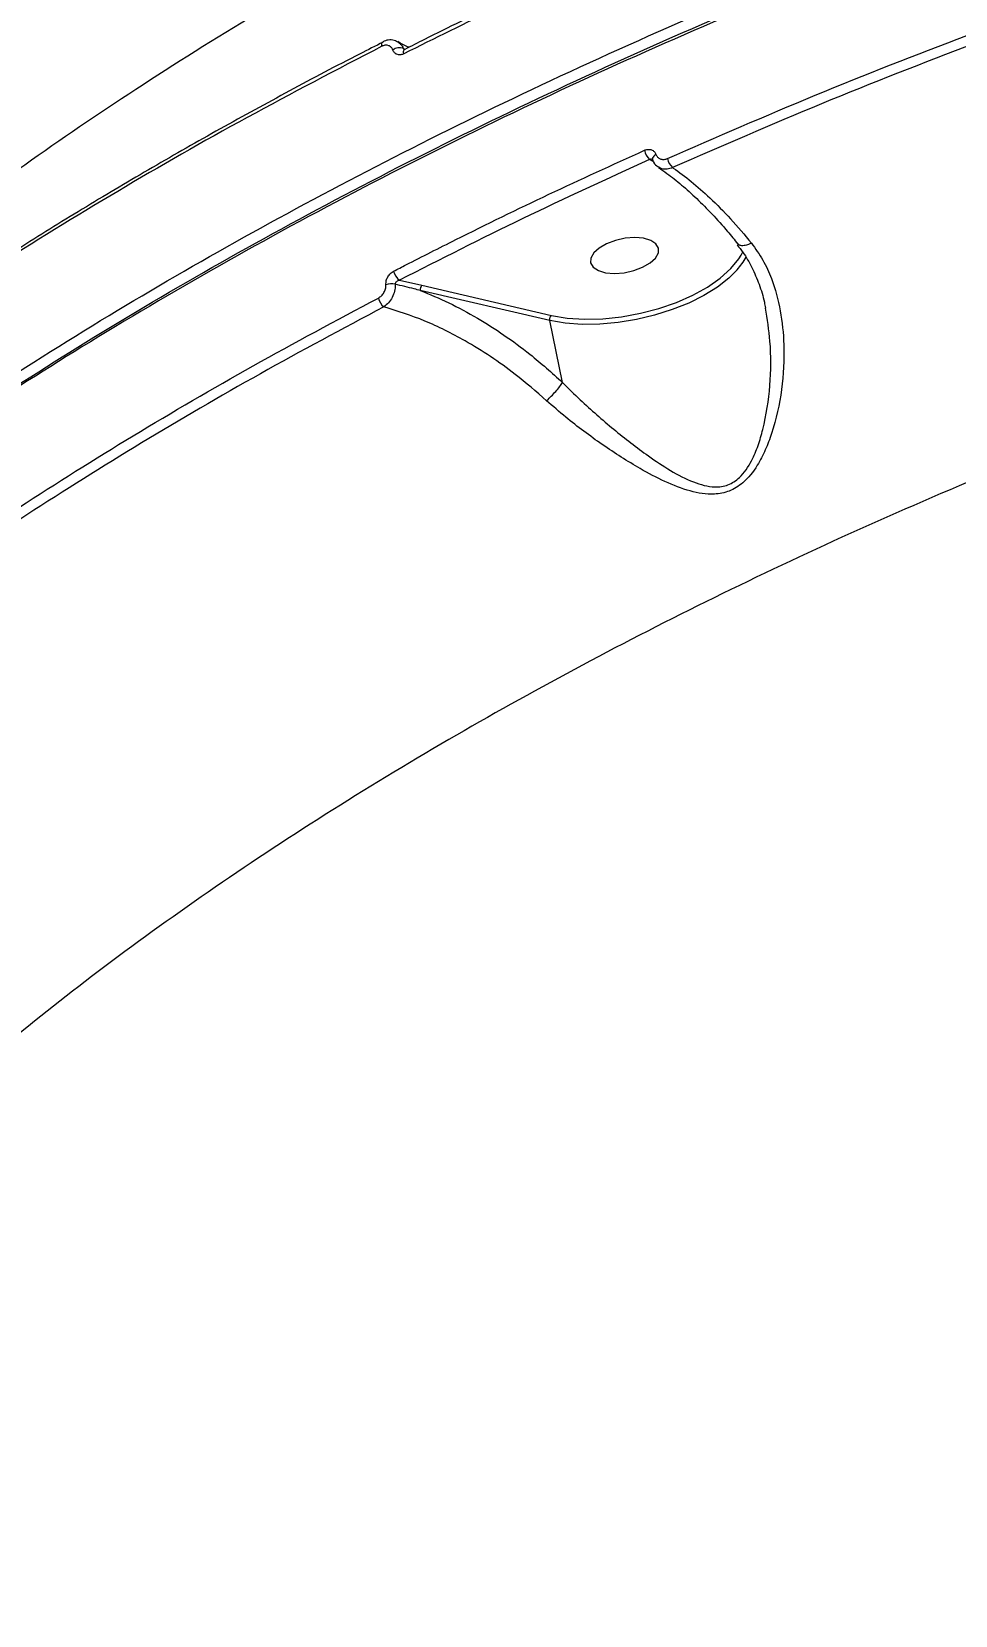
# Model space of a CAD drawing. Header units: millimetres. Extents: x -6523 to 7556, y -5559 to 6101.
# Drawn here: x -2048 to -1928.5, y 871.7 to 1076.7 of the extents above; entities that cross this region are included whole.
import ezdxf

# ---------------------------------------------------------------- set-up
doc = ezdxf.new("R2010")
doc.units = ezdxf.units.MM
doc.layers.add('DIKOM_ОБЪЕКТ', color=7, linetype='Continuous')
doc.layers.add('DIKOM_РАЗМЕР_ЗОНА', color=7, linetype='Continuous')
doc.styles.add('style1', font='arial.ttf', dxfattribs={"width": 0.8})
doc.dimstyles.new('1-50', dxfattribs={"dimtxt": 300, "dimasz": 200, "dimexe": 100, "dimexo": 0, "dimgap": 100, "dimtad": 1, "dimtxsty": 'style1', "dimcen": 200, "dimclrd": 7, "dimclre": 7, "dimclrt": 7, "dimadec": 1, "dimazin": 2, "dimtfac": 1, "dimtmove": 0, "dimatfit": 2, "dimfxl": 0, "dimlwd": 25, "dimlwe": 18, "dimarcsym": 0})

# ---------------------------------------------------------------- blocks, each defined once
blk = doc.blocks.new('*D13')
at = {"layer": 'Defpoints', "color": 0, "transparency": 16777216}
for p in [(-2358.18, 6101.03), (4341.71, -4605.15), (7455.88, -4605.15)]:
    blk.add_point(p, dxfattribs=at)
at = {"layer": 'DIKOM_РАЗМЕР_ЗОНА', "color": 7, "lineweight": 18, "transparency": 16777216}
for p, q in [((-2358.18, 6101.03), (7555.88, 6101.03)), ((4341.71, -4605.15), (7555.88, -4605.15))]:
    blk.add_line(p, q, dxfattribs=at)
at = {"layer": 'DIKOM_РАЗМЕР_ЗОНА', "color": 7, "lineweight": 25, "transparency": 16777216}
blk.add_line((7455.88, 5701.03), (7455.88, -4205.15), dxfattribs=at)
at = {"layer": 'DIKOM_РАЗМЕР_ЗОНА', "color": 7, "transparency": 16777216}
for points in [[(7389.22, 5701.03), (7522.55, 5701.03), (7455.88, 6101.03)], [(7389.22, -4205.15), (7522.55, -4205.15), (7455.88, -4605.15)]]:
    blk.add_solid(points, dxfattribs=at)
at = {"layer": 'DIKOM_РАЗМЕР_ЗОНА', "color": 7, "transparency": 16777216, "insert": (7222.71, 375.61), "char_height": 300, "attachment_point": 5, "rotation": 90, "style": 'style1'}
blk.add_mtext('10700', dxfattribs=at)

msp = doc.modelspace()

# ---------------------------------------------------------------- linework, layer by layer
at = {"layer": 'DIKOM_ОБЪЕКТ', "color": 7, "linetype": 'Continuous', "lineweight": 15}
for p, q in [((-2002.6, 1075.343), (-2002.564, 1075.358)), ((-1999.933, 1074.489), (-1999.761, 1074.384)), ((-1967.486, 1059.76), (-1968.072, 1060.123)), ((-1956.24, 1047.747), (-1955.98, 1048.265)), ((-2000.438, 1044.507), (-1997.529, 1043.845)), ((-1997.529, 1043.845), (-1980.773, 1039.94)), ((-1980.984, 1039.27), (-1997.743, 1043.176)), ((-1979.34, 1031.271), (-1980.984, 1039.27))]:
    msp.add_line(p, q, dxfattribs=at)
at = {"layer": 'DIKOM_ОБЪЕКТ', "color": 7, "linetype": 'Continuous', "lineweight": 15, "flags": 128}
for points in [[(-2002.714, 1074.776), (-2002.735, 1074.93), (-2002.736, 1075.068), (-2002.716, 1075.184), (-2002.675, 1075.273), (-2002.616, 1075.334), (-2002.6, 1075.343)], [(-1999.874, 1073.812), (-1999.897, 1073.971), (-1999.897, 1074.112), (-1999.875, 1074.23), (-1999.832, 1074.319), (-1999.768, 1074.377), (-1999.751, 1074.385)], [(-1967.252, 1060.789), (-1967.405, 1060.681), (-1967.531, 1060.563), (-1967.626, 1060.441), (-1967.686, 1060.319), (-1967.709, 1060.202), (-1967.692, 1060.096), (-1967.689, 1060.088)], [(-1972.62, 1045.383), (-1971.376, 1045.477), (-1970.125, 1045.751), (-1968.969, 1046.183), (-1968.003, 1046.738), (-1967.303, 1047.371), (-1966.928, 1048.031), (-1966.907, 1048.664), (-1967.241, 1049.219), (-1967.905, 1049.651), (-1968.844, 1049.925), (-1969.982, 1050.019), (-1971.227, 1049.925), (-1972.477, 1049.651), (-1973.633, 1049.219), (-1974.599, 1048.664), (-1975.299, 1048.031), (-1975.674, 1047.371), (-1975.696, 1046.738), (-1975.361, 1046.183), (-1974.697, 1045.751), (-1973.758, 1045.477), (-1972.62, 1045.383)], [(-1980.773, 1039.94), (-1978.716, 1039.605), (-1976.482, 1039.465), (-1974.124, 1039.522), (-1971.698, 1039.775), (-1969.262, 1040.218), (-1966.875, 1040.841), (-1964.595, 1041.628), (-1962.475, 1042.561), (-1960.567, 1043.617), (-1958.916, 1044.771), (-1957.562, 1045.996), (-1956.538, 1047.261), (-1956.24, 1047.747)], [(-1956.739, 1045.847), (-1957.814, 1044.776), (-1959.301, 1043.614), (-1961.046, 1042.531), (-1963.009, 1041.549), (-1965.149, 1040.692), (-1967.419, 1039.976), (-1969.771, 1039.417), (-1972.154, 1039.027), (-1974.517, 1038.815), (-1976.809, 1038.785), (-1978.98, 1038.937), (-1980.984, 1039.27)]]:
    msp.add_lwpolyline(points, dxfattribs=at)
at = {"layer": 'DIKOM_ОБЪЕКТ', "color": 7, "linetype": 'Continuous', "lineweight": 15}
for centre, radius, start, end in [((-2000.443, 1073.208), 1.379, 68.26976, 128.0832), ((-1966.638, 1061.719), 2.146, 190.77751, 228.06518), ((-1963.559, 1060.687), 2.233, 191.13715, 226.12438), ((-1963.064, 1051.497), 8.481, 318.22961, 331.8719), ((-1999.374, 1046.02), 1.85, 191.04703, 234.88438), ((-2001.49, 1041.827), 2.205, 77.04047, 108.53215), ((-1997.028, 1043.316), 0.728, 133.37925, 191.12401), ((-2001.334, 1042.569), 1.873, 191.46079, 233.69313)]:
    msp.add_arc(centre, radius, start, end, dxfattribs=at)
for points, knots in [([(-2112.989, 1000.212), (-2111.196, 1002.5), (-2106.491, 1008.505), (-2097.648, 1018.134), (-2086.615, 1029.058), (-2074.625, 1039.713), (-2061.8, 1050.071), (-2048.203, 1060.11), (-2033.616, 1069.992), (-2018.05, 1079.677), (-2001.534, 1089.126), (-1984.429, 1098.133), (-1966.806, 1106.679), (-1948.747, 1114.752), (-1929.964, 1122.484), (-1910.491, 1129.832), (-1890.381, 1136.763), (-1870.064, 1143.127), (-1849.616, 1148.916), (-1829.109, 1154.135), (-1808.224, 1158.866), (-1787.017, 1163.071), (-1765.556, 1166.725), (-1744.294, 1169.751), (-1723.298, 1172.152), (-1702.63, 1173.947), (-1681.972, 1175.162), (-1661.397, 1175.77), (-1640.978, 1175.759), (-1622.558, 1175.16), (-1606.043, 1174.175), (-1596.323, 1173.273), (-1591.459, 1172.822)], [0, 0, 0, 0, 0.0213228, 0.0559646, 0.0906346, 0.1252762, 0.1589413, 0.1926322, 0.2262974, 0.2609395, 0.2956095, 0.3302517, 0.3639413, 0.3976567, 0.4313464, 0.4660119, 0.5007054, 0.535371, 0.569116, 0.6028868, 0.6366318, 0.6713525, 0.7061012, 0.7408219, 0.7746512, 0.8085064, 0.8423357, 0.8771408, 0.9119739, 0.9467791, 0.9733646, 1, 1, 1, 1]), ([(-2171.527, 892.561), (-2170.894, 894.888), (-2169.188, 901.159), (-2165.37, 911.456), (-2159.78, 923.429), (-2152.886, 935.539), (-2144.681, 947.746), (-2135.154, 960.009), (-2124.518, 972.059), (-2112.836, 983.858), (-2100.19, 995.378), (-2086.375, 1006.805), (-2071.389, 1018.096), (-2055.257, 1029.206), (-2038.334, 1039.891), (-2020.696, 1050.124), (-2002.435, 1059.89), (-1983.253, 1069.347), (-1963.177, 1078.448), (-1942.258, 1087.152), (-1921.205, 1095.173), (-1900.125, 1102.517), (-1879.114, 1109.206), (-1857.578, 1115.44), (-1835.565, 1121.178), (-1813.136, 1126.392), (-1790.477, 1131.03), (-1767.652, 1135.067), (-1744.731, 1138.488), (-1721.641, 1141.295), (-1698.456, 1143.452), (-1675.257, 1144.936), (-1652.552, 1145.714), (-1630.41, 1145.8), (-1608.881, 1145.223), (-1587.618, 1143.972), (-1566.701, 1142.027), (-1546.232, 1139.363), (-1527.778, 1136.288), (-1516.45, 1133.869), (-1511.441, 1132.799)], [0, 0, 0, 0, 0.0156515, 0.0421674, 0.0687038, 0.0952198, 0.122506, 0.1498144, 0.1771005, 0.2036165, 0.230153, 0.2566689, 0.283955, 0.3112635, 0.3385496, 0.3650656, 0.391602, 0.418118, 0.4454041, 0.4727126, 0.4999987, 0.52556, 0.5511395, 0.5767008, 0.6029494, 0.6292179, 0.6554666, 0.6819826, 0.7085191, 0.7350351, 0.7623214, 0.7896299, 0.8169161, 0.8434321, 0.8699685, 0.8964846, 0.9237709, 0.9510793, 0.9783655, 1, 1, 1, 1]), ([(-1639.106, 1144.02), (-1643.425, 1143.992), (-1655.059, 1143.914), (-1674.301, 1143.239), (-1696.831, 1141.832), (-1719.784, 1139.739), (-1743.09, 1136.952), (-1766.676, 1133.459), (-1790.024, 1129.339), (-1813.057, 1124.619), (-1835.711, 1119.342), (-1858.354, 1113.422), (-1880.906, 1106.851), (-1903.283, 1099.636), (-1924.995, 1091.938), (-1945.981, 1083.793), (-1966.2, 1075.249), (-1985.981, 1066.165), (-2005.236, 1056.552), (-2023.882, 1046.43), (-2041.302, 1036.144), (-2057.496, 1025.752), (-2072.49, 1015.309), (-2086.726, 1004.521), (-2100.125, 993.41), (-2112.625, 982.003), (-2124.11, 970.394), (-2134.523, 958.615), (-2143.828, 946.702), (-2152.043, 934.615), (-2159.078, 922.389), (-2164.931, 910.061), (-2169.281, 897.922), (-2171.715, 889.748), (-2172.345, 885.709), (-2172.368, 885.566)], [0, 0, 0, 0, 0.0185356, 0.0499377, 0.0813639, 0.1127659, 0.1450801, 0.1774207, 0.2097349, 0.2411369, 0.2725631, 0.3039652, 0.3362794, 0.3686198, 0.4009341, 0.4323361, 0.4637624, 0.4951644, 0.5274786, 0.5598191, 0.5921333, 0.6224048, 0.6526976, 0.6829691, 0.7140547, 0.7451637, 0.7762491, 0.8076513, 0.8390775, 0.8704797, 0.9027941, 0.9351346, 0.9674489, 0.998851, 1, 1, 1, 1]), ([(-2123.702, 970.601), (-2123.535, 970.79), (-2119.997, 974.808), (-2112.047, 982.554), (-2099.848, 993.795), (-2086.518, 1004.849), (-2072.279, 1015.685), (-2057.148, 1026.252), (-2040.969, 1036.648), (-2023.708, 1046.838), (-2005.376, 1056.796), (-1986.249, 1066.366), (-1966.42, 1075.506), (-1945.979, 1084.171), (-1924.986, 1092.33), (-1903.463, 1099.961), (-1881.458, 1107.059), (-1859.043, 1113.608), (-1836.322, 1119.579), (-1813.403, 1124.942), (-1791.808, 1129.376), (-1771.616, 1132.997), (-1752.858, 1135.937), (-1734.118, 1138.45), (-1715.222, 1140.553), (-1696.206, 1142.223), (-1677.115, 1143.431), (-1658.19, 1144.2), (-1645.777, 1144.309), (-1639.573, 1144.363)], [0, 0, 0, 0, 0.0019425, 0.0413, 0.0807724, 0.1203034, 0.1598345, 0.1993068, 0.2386642, 0.2795277, 0.3205201, 0.3615779, 0.4026359, 0.4436281, 0.4844917, 0.5253551, 0.5663474, 0.6074053, 0.6484632, 0.6894555, 0.730319, 0.7634301, 0.7965756, 0.829721, 0.8628322, 0.8971052, 0.9314161, 0.965727, 1, 1, 1, 1]), ([(-1965.75, 1060.256), (-1959.417, 1063.013), (-1946.752, 1068.526), (-1927, 1076.28), (-1906.766, 1083.671), (-1892.875, 1088.202), (-1885.929, 1090.467)], [0, 0, 0, 0, 0.2485943, 0.4971904, 0.7485953, 1, 1, 1, 1]), ([(-1967.038, 1089.22), (-1967.61, 1088.969), (-1970.465, 1087.717), (-1977.461, 1084.586), (-1987.908, 1079.741), (-1995.884, 1075.789), (-1999.874, 1073.812)], [0, 0, 0, 0, 0.0507686, 0.2538535, 0.6266999, 1, 1, 1, 1]), ([(-1966.948, 1089.771), (-1967.386, 1089.582), (-1971.146, 1087.964), (-1978.091, 1084.809), (-1987.746, 1080.295), (-1994.962, 1076.808), (-1998.902, 1074.802), (-1999.745, 1074.373)], [0, 0, 0, 0, 0.0387578, 0.3321938, 0.6262609, 0.9200781, 1, 1, 1, 1]), ([(-1885.466, 1089.221), (-1892.319, 1086.986), (-1906.024, 1082.517), (-1926.144, 1075.179), (-1945.936, 1067.421), (-1958.716, 1061.859), (-1965.107, 1059.078)], [0, 0, 0, 0, 0.2485949, 0.4971909, 0.7485965, 1, 1, 1, 1]), ([(-2002.714, 1074.776), (-2008.579, 1071.728), (-2020.309, 1065.631), (-2037.067, 1056.009), (-2053.23, 1046.079), (-2063.339, 1039.189), (-2068.394, 1035.744)], [0, 0, 0, 0, 0.24859604, 0.49719036, 0.74859464, 1, 1, 1, 1]), ([(-2002.543, 1075.314), (-2003.544, 1074.81), (-2007.656, 1072.741), (-2014.699, 1069.005), (-2023.661, 1064.108), (-2032.422, 1059.11), (-2040.988, 1054.024), (-2049.351, 1048.854), (-2057.485, 1043.6), (-2063.76, 1039.418), (-2067.243, 1036.964), (-2068.168, 1036.311)], [0, 0, 0, 0, 0.0418356, 0.1717659, 0.3018162, 0.4319588, 0.5621652, 0.6924055, 0.8226414, 0.9528448, 1, 1, 1, 1]), ([(-2001.293, 1074.293), (-2001.356, 1074.417), (-2001.48, 1074.664), (-2001.813, 1074.879), (-2002.208, 1074.942), (-2002.522, 1074.869), (-2002.686, 1074.789), (-2002.714, 1074.776)], [0, 0, 0, 0, 0.2377435, 0.4755362, 0.7137467, 0.9520411, 1, 1, 1, 1]), ([(-2000.66, 1075.304), (-2000.752, 1075.369), (-2001.05, 1075.58), (-2001.686, 1075.616), (-2002.263, 1075.538), (-2002.534, 1075.358), (-2002.589, 1075.321)], [0, 0, 0, 0, 0.1663203, 0.538135, 0.9070802, 1, 1, 1, 1]), ([(-1999.874, 1073.812), (-1999.902, 1073.798), (-2000.067, 1073.719), (-2000.382, 1073.647), (-2000.776, 1073.711), (-2001.107, 1073.924), (-2001.231, 1074.17), (-2001.293, 1074.293)], [0, 0, 0, 0, 0.0489414, 0.2870735, 0.5249838, 0.7625637, 1, 1, 1, 1]), ([(-1999.208, 1074.645), (-1999.326, 1074.692), (-1999.778, 1074.874), (-2000.285, 1075.175), (-2000.661, 1075.397)], [0, 0, 0, 0, 0.2594841, 1, 1, 1, 1]), ([(-2000.655, 1075.313), (-2000.528, 1075.241), (-2000.207, 1075.062), (-2000.036, 1074.704), (-1999.933, 1074.489)], [0, 0, 0, 0, 0.3977182, 1, 1, 1, 1]), ([(-1999.933, 1074.489), (-1999.915, 1074.446), (-1999.891, 1074.389), (-1999.845, 1074.362), (-1999.834, 1074.355)], [0, 0, 0, 0, 0.75083166, 1, 1, 1, 1]), ([(-1999.758, 1074.386), (-1999.777, 1074.376), (-1999.831, 1074.347), (-1999.861, 1074.35), (-1999.855, 1074.349), (-1999.854, 1074.349)], [0, 0, 0, 0, 0.2927053, 0.8316506, 1, 1, 1, 1]), ([(-1699.299, 1073.953), (-1706.186, 1073.306), (-1719.966, 1072.011), (-1740.772, 1069.315), (-1761.802, 1066.048), (-1783.005, 1062.139), (-1804.307, 1057.601), (-1825.24, 1052.53), (-1845.74, 1046.958), (-1865.755, 1040.922), (-1885.61, 1034.327), (-1905.229, 1027.169), (-1924.536, 1019.461), (-1943.111, 1011.371), (-1960.906, 1002.933), (-1977.894, 994.192), (-1994.347, 985.006), (-2010.183, 975.389), (-2025.33, 965.364), (-2039.466, 955.144), (-2052.563, 944.769), (-2064.62, 934.279), (-2075.824, 923.509), (-2086.1, 912.485), (-2095.389, 901.239), (-2103.495, 890.007), (-2110.417, 878.827), (-2116.176, 867.732), (-2120.861, 856.553), (-2124.408, 845.324), (-2126.786, 834.082), (-2127.836, 823.846), (-2127.942, 814.595), (-2127.404, 809.098), (-2127.135, 806.347)], [0, 0, 0, 0, 0.0311785, 0.0623809, 0.0935594, 0.1256442, 0.1577551, 0.18984, 0.2210202, 0.2522244, 0.2834046, 0.3154897, 0.3476011, 0.3796862, 0.410889, 0.442116, 0.4733188, 0.5054257, 0.5375585, 0.5696655, 0.6009197, 0.6321979, 0.6634522, 0.6956101, 0.7277939, 0.7599519, 0.7912842, 0.8226405, 0.8539729, 0.886209, 0.9184712, 0.9507073, 0.9753306, 1, 1, 1, 1]), ([(-2001.189, 1045.665), (-2000.657, 1045.94), (-1997.995, 1047.313), (-1991.36, 1050.668), (-1981.141, 1055.656), (-1972.879, 1059.43), (-1968.746, 1061.318)], [0, 0, 0, 0, 0.0507691, 0.2538529, 0.6266988, 1, 1, 1, 1]), ([(-1968.072, 1060.123), (-1973.584, 1057.598), (-1984.621, 1052.544), (-1995.162, 1047.188), (-2000.438, 1044.507)], [0, 0, 0, 0, 0.49944809, 1, 1, 1, 1]), ([(-1968.746, 1061.318), (-1968.716, 1061.33), (-1968.544, 1061.404), (-1968.213, 1061.466), (-1967.798, 1061.39), (-1967.449, 1061.165), (-1967.318, 1060.915), (-1967.252, 1060.789)], [0, 0, 0, 0, 0.04887538, 0.287056, 0.52493717, 0.76254997, 1, 1, 1, 1]), ([(-1967.694, 1060.095), (-1967.71, 1060.107), (-1967.764, 1060.147), (-1967.887, 1060.164), (-1968.001, 1060.149), (-1968.062, 1060.127), (-1968.072, 1060.123)], [0, 0, 0, 0, 0.15994307, 0.54036315, 0.92160825, 1, 1, 1, 1]), ([(-1967.696, 1060.104), (-1967.697, 1060.106), (-1967.7, 1060.11), (-1967.693, 1060.09), (-1967.689, 1060.078)], [0, 0, 0, 0, 0.4003351, 1, 1, 1, 1]), ([(-1967.677, 1060.093), (-1967.663, 1060.047), (-1967.568, 1059.732), (-1967.31, 1059.368), (-1966.988, 1059.203), (-1966.913, 1059.165)], [0, 0, 0, 0, 0.1150404, 0.7952228, 1, 1, 1, 1]), ([(-1967.252, 1060.789), (-1967.186, 1060.663), (-1967.054, 1060.412), (-1966.703, 1060.186), (-1966.285, 1060.108), (-1965.953, 1060.17), (-1965.779, 1060.244), (-1965.75, 1060.256)], [0, 0, 0, 0, 0.2376769, 0.4755078, 0.7137332, 0.9519857, 1, 1, 1, 1]), ([(-1966.922, 1059.082), (-1966.557, 1058.839), (-1965.583, 1058.19), (-1963.923, 1056.848), (-1961.969, 1055.093), (-1959.98, 1053.078), (-1958.195, 1051.108), (-1957.089, 1049.729), (-1956.643, 1049.172)], [0, 0, 0, 0, 0.1124976, 0.3002671, 0.4896159, 0.6800364, 0.870988, 1, 1, 1, 1]), ([(-1965.107, 1059.078), (-1965.155, 1059.057), (-1965.44, 1058.932), (-1965.975, 1058.832), (-1966.552, 1058.893), (-1966.804, 1059.085), (-1966.88, 1059.143)], [0, 0, 0, 0, 0.0765157, 0.4561925, 0.8357348, 1, 1, 1, 1]), ([(-1965.107, 1059.078), (-1965.077, 1059.058), (-1964.275, 1058.521), (-1962.666, 1057.327), (-1960.175, 1055.136), (-1957.56, 1052.496), (-1955.781, 1050.367), (-1954.886, 1049.295)], [0, 0, 0, 0, 0.0089021, 0.2417823, 0.4772774, 0.736823, 1, 1, 1, 1]), ([(-1954.886, 1049.295), (-1954.376, 1048.583), (-1953.355, 1047.16), (-1952.037, 1044.246), (-1951.039, 1040.572), (-1950.569, 1035.738), (-1950.84, 1030.354), (-1951.847, 1025.781), (-1953.055, 1022.528), (-1954.195, 1020.293), (-1955.718, 1018.338), (-1957.717, 1017.101), (-1960.075, 1016.649), (-1962.914, 1017.136), (-1966.099, 1018.379), (-1969.883, 1020.401), (-1974.205, 1023.153), (-1978.277, 1026.192), (-1980.58, 1028.191), (-1981.402, 1028.904)], [0, 0, 0, 0, 0.0447757, 0.0895826, 0.1609587, 0.2324505, 0.3238546, 0.415211, 0.4505982, 0.4859292, 0.5329415, 0.5664218, 0.5998008, 0.6530929, 0.7108098, 0.7686691, 0.8592857, 0.9497918, 1, 1, 1, 1]), ([(-1956.75, 1049.062), (-1956.493, 1048.749), (-1955.76, 1047.855), (-1954.796, 1046.154), (-1953.867, 1043.992), (-1953.309, 1042.217), (-1953.126, 1041.148), (-1953.083, 1040.898)], [0, 0, 0, 0, 0.13869407, 0.39526963, 0.65757231, 0.920124, 1, 1, 1, 1]), ([(-1954.886, 1049.295), (-1954.924, 1049.276), (-1955.094, 1049.193), (-1955.489, 1049.037), (-1956.012, 1048.939), (-1956.434, 1048.987), (-1956.551, 1049.141), (-1956.591, 1049.194)], [0, 0, 0, 0, 0.0509309, 0.2255677, 0.5323593, 0.8391806, 1, 1, 1, 1]), ([(-2002.19, 1043.917), (-2002.185, 1044.097), (-2002.174, 1044.444), (-2001.947, 1044.959), (-2001.616, 1045.394), (-2001.331, 1045.575), (-2001.189, 1045.665)], [0, 0, 0, 0, 0.2592198, 0.5021395, 0.7511413, 1, 1, 1, 1]), ([(-2003.169, 1042.197), (-2003.03, 1042.285), (-2002.752, 1042.463), (-2002.426, 1042.892), (-2002.222, 1043.375), (-2002.18, 1043.727), (-2002.189, 1043.898), (-2002.19, 1043.917)], [0, 0, 0, 0, 0.2486574, 0.4975034, 0.738913, 0.9702902, 1, 1, 1, 1]), ([(-2000.995, 1043.975), (-2000.994, 1043.943), (-2000.979, 1043.659), (-2001.043, 1043.074), (-2001.342, 1042.261), (-2001.824, 1041.528), (-2002.237, 1041.215), (-2002.443, 1041.059)], [0, 0, 0, 0, 0.0300236, 0.2639378, 0.5066435, 0.754437, 1, 1, 1, 1]), ([(-2000.438, 1044.507), (-2000.512, 1044.483), (-2000.656, 1044.437), (-2000.836, 1044.312), (-2000.951, 1044.169), (-2000.993, 1044.051), (-2000.995, 1043.992), (-2000.995, 1043.975)], [0, 0, 0, 0, 0.2735491, 0.5342455, 0.768856, 0.9340925, 1, 1, 1, 1]), ([(-1997.743, 1043.176), (-1998.003, 1043.242), (-1999.086, 1043.519), (-2000.171, 1043.779), (-2000.995, 1043.975)], [0, 0, 0, 0, 0.2408282, 1, 1, 1, 1]), ([(-2070.656, 1000.61), (-2068.336, 1002.286), (-2061.548, 1007.189), (-2049.738, 1015.154), (-2034.956, 1024.43), (-2019.486, 1033.487), (-2008.608, 1039.293), (-2003.169, 1042.197)], [0, 0, 0, 0, 0.1144538, 0.3347657, 0.5550753, 0.7775378, 1, 1, 1, 1]), ([(-1997.743, 1043.176), (-1996.514, 1042.667), (-1994.043, 1041.646), (-1990.417, 1039.682), (-1986.901, 1037.442), (-1983.188, 1034.722), (-1980.728, 1032.516), (-1979.34, 1031.271)], [0, 0, 0, 0, 0.194816, 0.3916443, 0.5750669, 0.7602141, 1, 1, 1, 1]), ([(-2002.443, 1041.059), (-2007.817, 1038.191), (-2018.567, 1032.454), (-2033.963, 1023.451), (-2048.77, 1014.17), (-2060.649, 1006.162), (-2067.465, 1001.238), (-2069.781, 999.566)], [0, 0, 0, 0, 0.2203106, 0.4406219, 0.6630838, 0.8855454, 1, 1, 1, 1]), ([(-1981.402, 1028.904), (-1982.737, 1030.07), (-1985.088, 1032.125), (-1988.649, 1034.659), (-1992.551, 1037.069), (-1997.197, 1039.406), (-2000.681, 1040.504), (-2002.443, 1041.059)], [0, 0, 0, 0, 0.20226338, 0.35640736, 0.51199453, 0.75325294, 1, 1, 1, 1]), ([(-1980.984, 1039.27), (-1980.991, 1039.32), (-1981.004, 1039.422), (-1980.979, 1039.592), (-1980.923, 1039.751), (-1980.854, 1039.859), (-1980.802, 1039.916), (-1980.78, 1039.934), (-1980.773, 1039.94)], [0, 0, 0, 0, 0.214525, 0.4291949, 0.6438446, 0.8584927, 0.9550653, 1, 1, 1, 1]), ([(-1979.342, 1031.25), (-1979.339, 1031.248), (-1978.594, 1030.497), (-1976.438, 1028.412), (-1972.735, 1025.15), (-1968.803, 1022.125), (-1965.389, 1019.821), (-1962.972, 1018.564), (-1961.034, 1017.91), (-1959.533, 1017.674), (-1957.902, 1017.89), (-1956.146, 1019.039), (-1954.894, 1020.938), (-1953.992, 1023.102), (-1953.057, 1026.338), (-1952.374, 1030.868), (-1952.321, 1036.192), (-1952.839, 1039.472), (-1953.064, 1040.899)], [0, 0, 0, 0, 0.0001925, 0.0611549, 0.1719958, 0.2829516, 0.352318, 0.4215008, 0.4520801, 0.4825546, 0.5190309, 0.5552977, 0.6081214, 0.649764, 0.6914903, 0.8027977, 0.9141816, 1, 1, 1, 1]), ([(-1981.402, 1028.904), (-1981.383, 1028.922), (-1981.186, 1029.098), (-1980.779, 1029.49), (-1980.208, 1030.107), (-1979.687, 1030.736), (-1979.457, 1031.079), (-1979.342, 1031.25)], [0, 0, 0, 0, 0.0262031, 0.2630921, 0.5087335, 0.7543587, 1, 1, 1, 1]), ([(-1979.34, 1031.271), (-1979.34, 1031.267), (-1979.338, 1031.26), (-1979.34, 1031.253), (-1979.341, 1031.251), (-1979.342, 1031.25)], [0, 0, 0, 0, 0.50215, 0.9161738, 1, 1, 1, 1])]:
    msp.add_open_spline(points, degree=3, knots=knots, dxfattribs=at)

# ---------------------------------------------------------------- dimensions: what is measured, and where the dimension line sits
at = {"layer": 'DIKOM_РАЗМЕР_ЗОНА'}
dim = msp.add_linear_dim(base=(7455.882, -4605.145), p1=(-2358.182, 6101.03), p2=(4341.706, -4605.145), angle=90, text='10700', dimstyle='1-50', override={"dimasz": 400, "dimgap": 80}, dxfattribs=at)
dim.commit()
dim.dimension.update_dxf_attribs({"geometry": '*D13', "text_midpoint": (7455.882, 375.606), "dimtype": 160})

doc.saveas('drawing.dxf')
